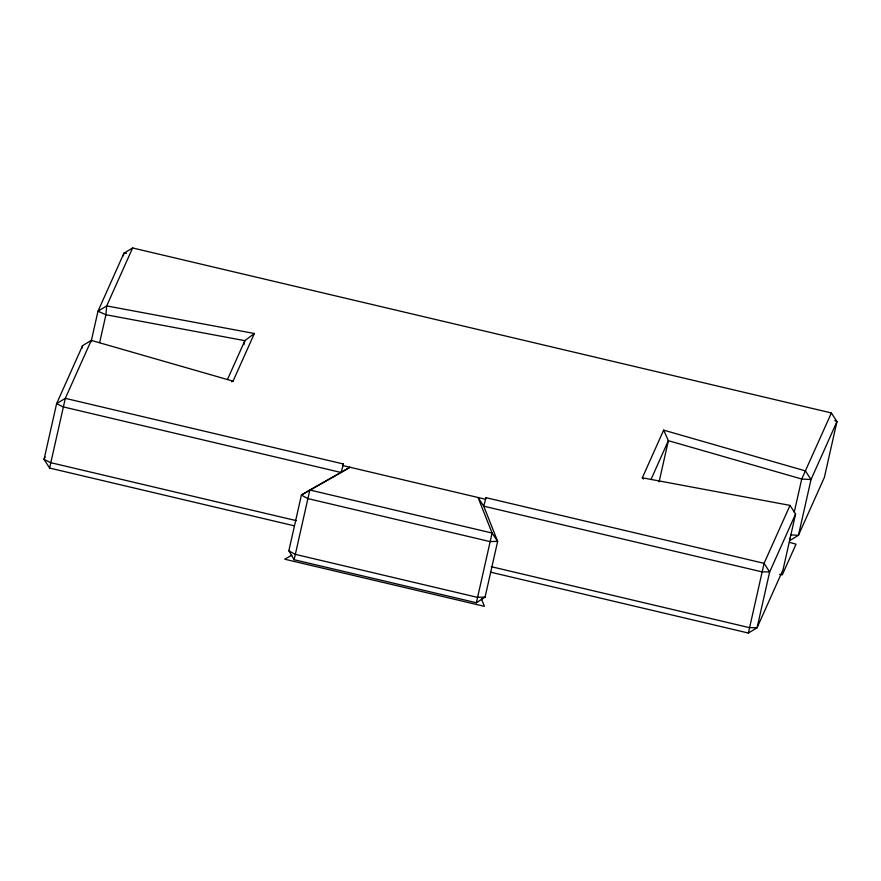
<?xml version="1.0" encoding="UTF-8"?>
<svg xmlns="http://www.w3.org/2000/svg" width="881" height="881" viewBox="0 0 881 881"><rect width="100%" height="100%" fill="white"/><g stroke="black" fill="none" stroke-linecap="round" stroke-linejoin="round"><path stroke-width="1.32" d="M294.265 525.814L49.611 468.053L65.315 398.344L91.261 340.385L233.047 381.165L254.389 333.492L106.689 305.916L97.989 311.202L91.106 341.74M294.133 559.721L288.847 550.801L301.412 495.034L307.579 498.514L489.836 541.551L497.644 541.363L492.094 533.049L478.042 497.49L483.746 506.179L497.644 541.363L485.079 597.131L476.379 602.747L294.133 559.721L309.837 490.012L349.977 467.249L341.145 472.502L63.058 406.846L56.615 403.63L82.561 345.682L91.261 340.385M476.379 602.747L492.094 533.049L309.837 490.012L301.412 495.034L339.967 473.174M490.343 572.11L748.376 633.043L764.08 563.333L790.015 505.386L642.326 477.799L663.657 430.126L805.454 470.906L811.016 479.561L798.439 535.318L789.739 540.615L789.508 538.28M81.955 348.336L82.561 345.682M99.641 342.621L105.929 314.737L106.689 305.916L132.624 247.957L831.389 412.947L836.95 421.603L824.385 477.37L798.439 535.318L790.488 534.866M123.329 255.897L123.924 253.243L132.624 247.957M243.938 344.658L244.841 340.672L254.389 333.492M659.098 481.841L668.371 440.676L663.657 430.126M794.255 512.224L801.732 479.022L831.389 412.947M790.015 505.386L795.576 514.03L783.011 569.798L757.076 627.757L748.376 633.043M341.145 472.502L343.403 464.001L65.315 398.344L56.615 403.63L44.05 459.397L49.611 468.053M491.235 566.681L749.257 627.602L757.076 627.757L769.642 571.989L764.08 563.333L486.004 497.677L483.746 506.179L761.823 571.835L769.642 571.989L795.576 514.03M45.151 456.931L44.05 459.397L50.492 462.613L296.49 520.693M227.441 379.546L244.841 340.672L105.929 314.737L97.989 311.202L123.924 253.243L126.534 253.299M343.403 464.001L342.709 465.531L485.321 499.208L486.004 497.677M650.982 479.55L668.371 440.676L801.732 479.022L811.016 479.561L836.95 421.603L834.803 420.534M291.787 555.206L284.739 559.204L484.396 606.337L481.433 598.86M231.637 381.781L233.047 381.165M485.079 597.131L477.26 597.318L295.014 554.281L288.847 550.801M779.608 574.379L782.284 574.875L796.028 544.183L789.464 542.3M642.326 477.799L643.482 479.022"/></g></svg>
